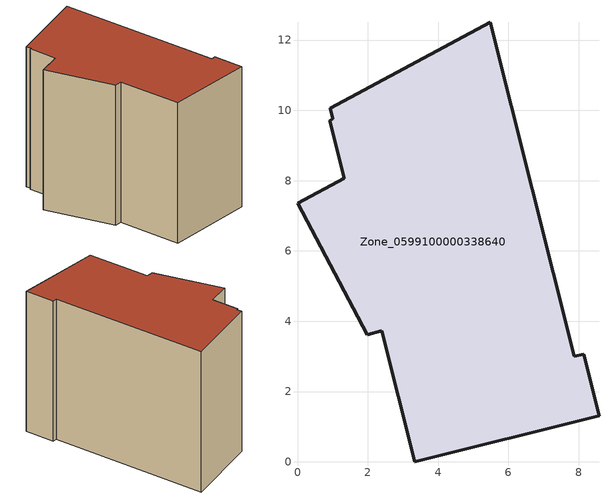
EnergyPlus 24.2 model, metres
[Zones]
Zone_0599100000338640
 floor ground (C_G): 0,7.36 1.33,8.07 0.92,9.71 1.01,9.76 0.93,10.06 5.48,12.51 7.87,3 8.14,3.07 8.58,1.32 3.34,0 2.4,3.73 1.99,3.62 z0
 wall outside (C_F): 0.93,10.06 1.01,9.76 0.92,9.71 1.33,8.07 0,7.36 1.99,3.62 2.4,3.73 3.34,0 8.58,1.32 8.14,3.07 7.87,3 5.48,12.51 0.93,10.06 z0:8.32
 roof outside (C_R): 0.92,9.71 1.33,8.07 0,7.36 1.99,3.62 2.4,3.73 3.34,0 8.58,1.32 8.14,3.07 7.87,3 5.48,12.51 0.93,10.06 1.01,9.76 z8.32
[BUILDING]
Pand.0599100000338640: North Axis=0; Terrain=City; Loads Convergence Tolerance Value=0.04; Temperature Convergence Tolerance Value=0.4; Solar Distribution=FullExterior; Maximum Number of Warmup Days=25; Minimum Number of Warmup Days=1
[Site:Location]
Rotterdam.The.Hague.AP_ZH_NLD Design_Conditions: Latitude=51.96; Longitude=4.45; Time Zone=1; Elevation=-4.5
[SITE:GROUNDTEMPERATURE:BUILDINGSURFACE]
18, 18, 18, 18, 18, 18, 18, 18, 18, 18, 18, 18
[MATERIAL] Thermal Absorptance=0.9; Solar Absorptance=0.7; Visible Absorptance=0.7
Name | Roughness | Thickness | Conductivity | Density | Specific Heat
G.TC.1992-2005 | MediumSmooth | 0.15 | 0.06 | 540 | 1210
F.TC.1992-2005 | Rough | 0.3 | 0.12 | 1920 | 840
R.TC.1992-2005 | MediumRough | 0.2 | 0.08 | 1500 | 1000
[CONSTRUCTION]
C_G: G.TC.1992-2005
C_F: F.TC.1992-2005
C_R: R.TC.1992-2005
[ZONE]
Zone_0599100000338640: Type=1; Multiplier=1; Ceiling Height=Autocalculate; Volume=Autocalculate; Floor Area=autocalculate; Part of Total Floor Area=Yes
[ZONEINFILTRATION:DESIGNFLOWRATE]
Infil_Zone_0599100000338640: Zone or ZoneList or Space or SpaceList=Zone_0599100000338640; Schedule=AlwaysOn; Design Flow Rate Calculation Method=Flow/Area; Flow Rate per Floor Area=0.0015; Constant Term Coefficient=1; Temperature Term Coefficient=0; Velocity Term Coefficient=0; Velocity Squared Term Coefficient=0
[HVACTEMPLATE:ZONE:IDEALLOADSAIRSYSTEM]
Zone_0599100000338640: Maximum Heating Supply Air Temperature=50; Minimum Cooling Supply Air Temperature=13; Maximum Heating Supply Air Humidity Ratio=0.0156; Minimum Cooling Supply Air Humidity Ratio=0.0077; Heating Limit=NoLimit; Cooling Limit=NoLimit; Dehumidification Control Type=ConstantSensibleHeatRatio; Cooling Sensible Heat Ratio=0.7; Dehumidification Setpoint=60; Humidification Control Type=None; Humidification Setpoint=30; Outdoor Air Method=None; Outdoor Air Flow Rate per Person=0.00944; Outdoor Air Flow Rate per Zone Floor Area=0; Outdoor Air Flow Rate per Zone=0; Demand Controlled Ventilation Type=None; Outdoor Air Economizer Type=NoEconomizer; Heat Recovery Type=None; Sensible Heat Recovery Effectiveness=0.7; Latent Heat Recovery Effectiveness=0.65
[ZONECONTROL:THERMOSTAT]
ThermostatControl_Zone_0599100000338640: Zone or ZoneList=Zone_0599100000338640; Control Type Schedule=DualSetpointControlType; Control 1=Thermostat_Zone_0599100000338640; Temperature Difference Between Cutout And Setpoint=0
[THERMOSTATSETPOINT:DUALSETPOINT]
Thermostat_Zone_0599100000338640: Heating Setpoint Temperature Schedule=HeatingSetpoint_Zone_0599100000338640; Cooling Setpoint Temperature Schedule=CoolingSetpoint_Zone_0599100000338640
[SCHEDULE:COMPACT]
HeatingSetpoint_Zone_0599100000338640: Through: 12/31, For: AllDays, Until: 24:00, 21
CoolingSetpoint_Zone_0599100000338640: Through: 12/31, For: AllDays, Until: 24:00, 24
DualSetpointControlType: Through: 12/31, For: AllDays, Until: 24:00, 4
AlwaysOn: Through: 12/31, For: AllDays, Until: 24:00, 1
